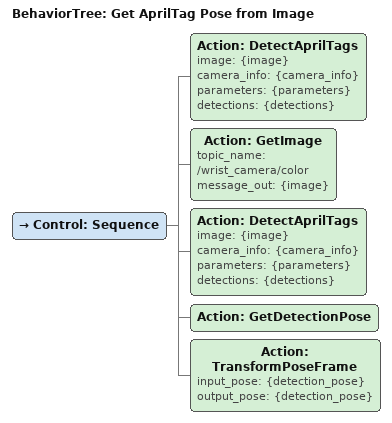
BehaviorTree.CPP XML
<root BTCPP_format="4" main_tree_to_execute="Get AprilTag Pose from Image">
  <BehaviorTree ID="Get AprilTag Pose from Image">
    <Control ID="Sequence">
      <!--Get tag pose estimate in world frame-->
      <Action
        ID="DetectAprilTags"
        image="{image}"
        camera_info="{camera_info}"
        parameters="{parameters}"
        detections="{detections}"
      />
      <Action
        ID="GetImage"
        topic_name="/wrist_camera/color"
        message_out="{image}"
      />
      <Action
        ID="DetectAprilTags"
        image="{image}"
        camera_info="{camera_info}"
        parameters="{parameters}"
        detections="{detections}"
      />
      <Action ID="GetDetectionPose" />
      <Action
        ID="TransformPoseFrame"
        input_pose="{detection_pose}"
        output_pose="{detection_pose}"
      />
    </Control>
  </BehaviorTree>
</root>
